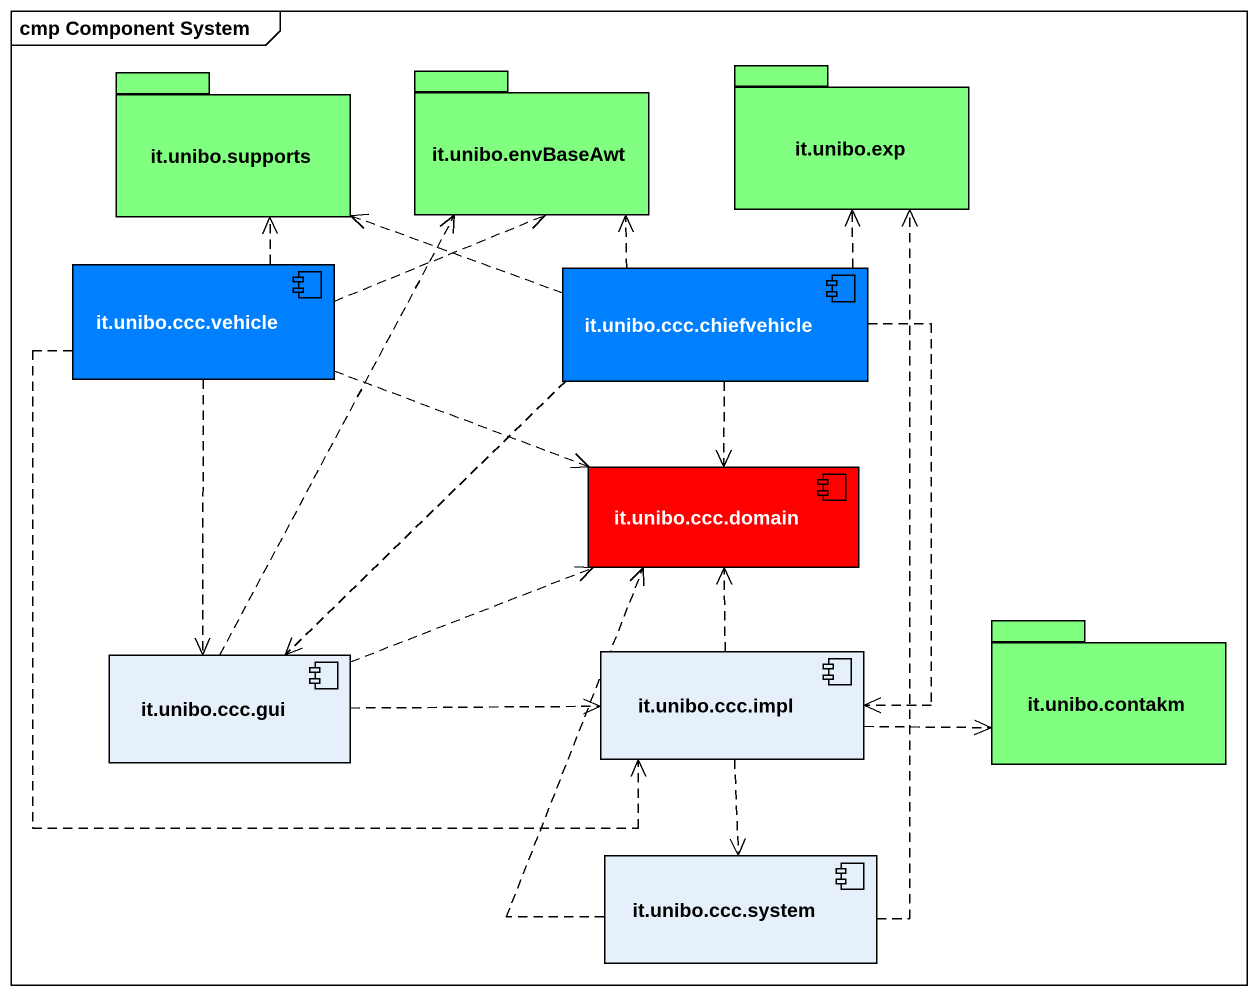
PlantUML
@startuml
mainframe cmp Component System
package "it.unibo.supports" as it_unibo_supports #80FF80 {
}
package "it.unibo.envBaseAwt" as it_unibo_envBaseAwt #80FF80 {
}
package "it.unibo.exp" as it_unibo_exp #80FF80 {
}
component "it.unibo.ccc.vehicle" as it_unibo_ccc_vehicle #0080FF
component "it.unibo.ccc.chiefvehicle" as it_unibo_ccc_chiefvehicle #0080FF
component "it.unibo.ccc.domain" as it_unibo_ccc_domain #FF0000
component "it.unibo.ccc.gui" as it_unibo_ccc_gui
component "it.unibo.ccc.impl" as it_unibo_ccc_impl
package "it.unibo.contakm" as it_unibo_contakm #80FF80 {
}
component "it.unibo.ccc.system" as it_unibo_ccc_system
it_unibo_ccc_vehicle .up.> it_unibo_supports
it_unibo_ccc_vehicle .right.> it_unibo_envBaseAwt
it_unibo_ccc_vehicle .right.> it_unibo_ccc_domain
it_unibo_ccc_vehicle ..> it_unibo_ccc_gui
it_unibo_ccc_vehicle ..> it_unibo_ccc_impl
it_unibo_ccc_chiefvehicle .left.> it_unibo_supports
it_unibo_ccc_chiefvehicle .up.> it_unibo_envBaseAwt
it_unibo_ccc_chiefvehicle .up.> it_unibo_exp
it_unibo_ccc_chiefvehicle ..> it_unibo_ccc_domain
it_unibo_ccc_chiefvehicle ..> it_unibo_ccc_gui
it_unibo_ccc_chiefvehicle ..> it_unibo_ccc_impl
it_unibo_ccc_gui .up.> it_unibo_envBaseAwt
it_unibo_ccc_gui .right.> it_unibo_ccc_domain
it_unibo_ccc_gui .right.> it_unibo_ccc_impl
it_unibo_ccc_impl .up.> it_unibo_ccc_domain
it_unibo_ccc_impl .right.> it_unibo_contakm
it_unibo_ccc_impl ..> it_unibo_ccc_system
it_unibo_ccc_system .up.> it_unibo_exp
it_unibo_ccc_system .up.> it_unibo_ccc_domain
@enduml
